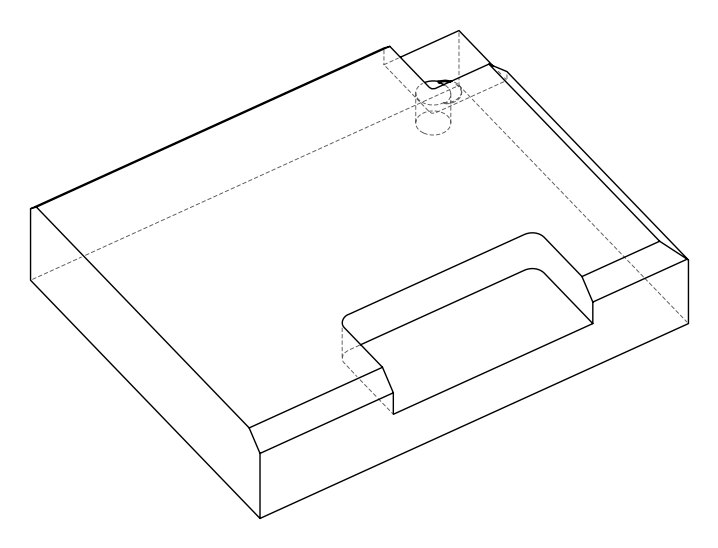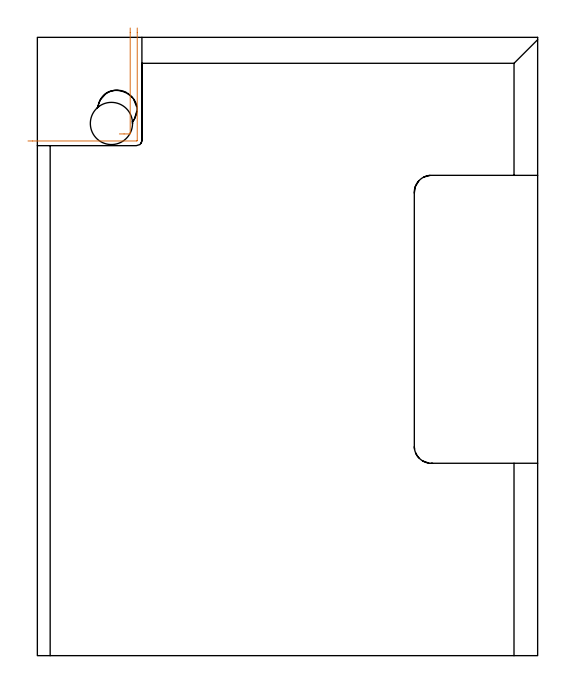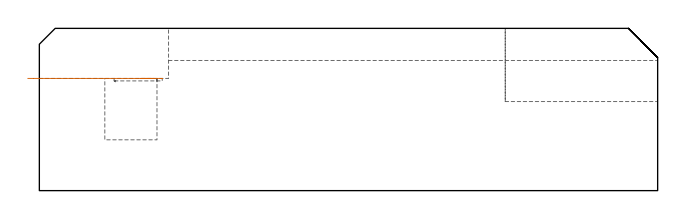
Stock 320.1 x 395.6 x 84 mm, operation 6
(PLAN: 11 operations, 6 tool changes, 129 min)
(1 INDEXABLE_INSERT_DRILL_BLIND_HOLE_FROM_SOLID | STEP1POCKET | UGT0302_006 | 0.14 min | 33009 mm3)
(2 AREA_MILL | FG_CHAMFER_SURFACE | UGT0205_001 | 6.14 min | 14860 mm3)
(3 AREA_MILL_1 | FG_CHAMFER_SURFACE_1 | UGT0205_001 | 12.17 min | 35904 mm3)
(4 AREA_MILL_2 | FG_CHAMFER_SURFACE_2 | UGT0205_001 | 4.04 min | 9579 mm3)
(5 AREA_MILL_3 | FG_CHAMFER_SURFACE_3 | UGT0205_001 | 8.06 min | 11137 mm3)
(6 MILL_CORNER_NOTCH_RECTANGULAR | CORNER_NOTCH_RECTANGULAR | NXT0201_008 | Follow Part, ap 1.5, ae 75% | 47.87 min | 104014 mm3)
(7 MILL_SLOT | SLOT_PARTIAL_RECTANGULAR | NXT0201_012 | Follow Part, ap 4, ae 75% | 50.29 min | 547325 mm3)
(8 MILL_BLIND_HOLE_FROM_SOLID_MATERIAL | STEP1POCKET_1 | NXT0201_012 | Spiral | 0.19 min | 272 mm3)
(9 BORE_BLIND_HOLE | STEP1POCKET_1 | NXT0332_001 | 0.02 min | 0 mm3)
(10 BORE_BLIND_HOLE_1 | STEP1POCKET_1 | NXT0332_005 | 0.02 min | 0 mm3)
(11 BORE_BLIND_HOLE_2 | STEP1POCKET_1 | UGT0332_067 | 0.02 min | 39 mm3)
(TOOL UGT0302_006 | Indexable Insert Drill 27mm | D27 PA180 FL50 Z2)
(TOOL UGT0205_001 | Chamfer Mill 20 x 3 x 45 deg. | D20 FL50 Z2)
(TOOL NXT0201_008 | ENDMILL 6mm [2P460-0600-NA 1630] | D6 FL26 Z6)
(TOOL NXT0201_012 | ENDMILL 16mm [2P460-1600-NA 1630] | D16 FL38 Z6)
(TOOL NXT0332_001 | Bore 23mm [825-23TC06-A18] | D23)
(TOOL NXT0332_005 | Bore 24mm [825-29TC06-A20] | D24)
(TOOL UGT0332_067 | 25 mm Boring Bar Slip Fit | D25)
(OP 6 MILL_CORNER_NOTCH_RECTANGULAR, part 2 of 2)
G0 Z94.
X52.482 Y333.8
Z58.1
G1 X55.482
X59.103 F500.
G3 X59.4 Y334.097 R0.3
G1 Y398.6
Y401.6 F250.
G0 Z94.
X-6. Y329.3
Z58.1
G1 X-3.
X63.602 F500.
G3 X63.9 Y329.598 R0.3
G1 Y398.6
Y401.6 F250.
G0 Z94.
M5
M2
